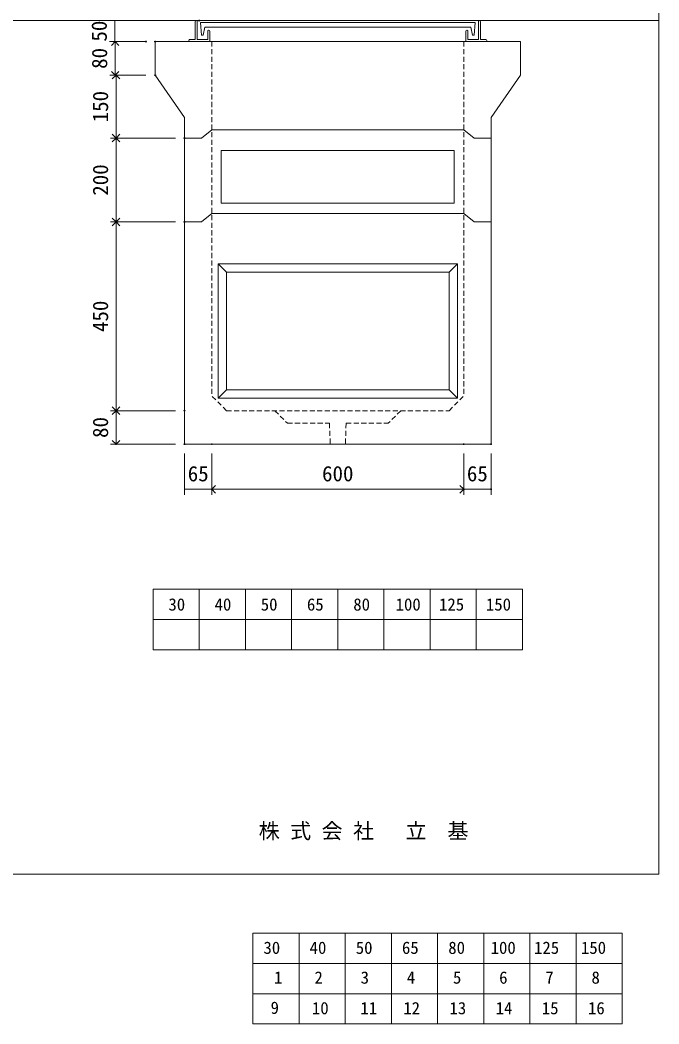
# Model space of a CAD drawing. Units: millimetres, scale not verified. Extents: x -4890 to 18490, y -2316 to 2316.
# Drawn here: x 3368 to 4890, y -2316 to 77 of the extents above; entities that cross this region are included whole.
import ezdxf
from ezdxf.enums import TextEntityAlignment as Align

# ---------------------------------------------------------------- set-up
doc = ezdxf.new("R2010")
doc.units = ezdxf.units.MM
doc.header["$LTSCALE"] = 10
doc.header["$PDMODE"] = 32
doc.header["$PDSIZE"] = 2
doc.linetypes.add('DASHED1', pattern=[1.8, 1.2, -0.6])
doc.linetypes.add('USER2', pattern=[50.8, 31.75, -6.35, 6.35, -6.35])
doc.layers.add('0-1_Defpoints', color=7, linetype='Continuous')
for name, color, linetype, lineweight in [('0-2_waku', 7, 'Continuous', 18), ('0-3_gaikei', 7, 'Continuous', 18), ('0-4_kakure', 7, 'DASHED1', 5), ('0-5_sunpou', 7, 'Continuous', 5), ('0-9_uchigawa', 6, 'Continuous', 18), ('0-B_futa', 3, 'Continuous', 18), ('0-C_GL', 4, 'Continuous', 18), ('0-E_文字１', 7, 'Continuous', 18), ('1-3_uchigawa2', 6, 'USER2', 18), ('1-5_文字２', 7, 'Continuous', 5)]:
    doc.layers.add(name, color=color, linetype=linetype, lineweight=lineweight)
doc.styles.add('ＭＳ ゴシック', font='')
doc.styles.get('ＭＳ ゴシック').set_extended_font_data('MS Gothic')

# ---------------------------------------------------------------- blocks, each defined once
blk = doc.blocks.new('D72')
at = {"layer": '0-1_Defpoints'}
for p in [(5207.33, 1254.36), (5272.33, 1254.36), (5272.33, 1146.89)]:
    blk.add_point(p, dxfattribs=at)
at = {"layer": '0-5_sunpou'}
for p, q in [((5207.33, 1232.36), (5207.33, 1133.89)), ((5272.33, 1232.36), (5272.33, 1133.89)), ((5207.33, 1146.89), (5272.33, 1146.89))]:
    blk.add_line(p, q, dxfattribs=at)
at = {"layer": '0-5_sunpou', "style": 'ＭＳ ゴシック'}
blk.add_text('65', height=36.66, dxfattribs=at).set_placement((5214.83, 1154.89), align=Align.BOTTOM_LEFT)
blk = doc.blocks.new('_Open90')
at = {"layer": '0-5_sunpou'}
blk.add_line((0, 0), (-1, 0), dxfattribs=at)
blk.add_lwpolyline([(-0.5, 0.5), (0, 0), (-0.5, -0.5)], dxfattribs=at)
blk = doc.blocks.new('D73')
at = {"layer": '0-1_Defpoints'}
for p in [(5272.33, 1254.36), (5872.33, 1254.36), (5872.33, 1146.89)]:
    blk.add_point(p, dxfattribs=at)
at = {"layer": '0-5_sunpou'}
for p, q in [((5272.33, 1232.36), (5272.33, 1133.89)), ((5872.33, 1232.36), (5872.33, 1133.89)), ((5290.33, 1146.89), (5854.33, 1146.89))]:
    blk.add_line(p, q, dxfattribs=at)
at = {"layer": '0-5_sunpou', "xscale": 18, "yscale": 18, "rotation": 180}
blk.add_blockref('_Open90', (5272.33, 1146.89), dxfattribs=at)
at = {"layer": '0-5_sunpou', "xscale": 18, "yscale": 18}
blk.add_blockref('_Open90', (5872.33, 1146.89), dxfattribs=at)
at = {"layer": '0-5_sunpou', "style": 'ＭＳ ゴシック'}
blk.add_text('600', height=36.66, dxfattribs=at).set_placement((5534.83, 1154.89), align=Align.BOTTOM_LEFT)
blk = doc.blocks.new('D74')
at = {"layer": '0-1_Defpoints'}
for p in [(5872.33, 1254.36), (5937.33, 1254.36), (5937.33, 1146.89)]:
    blk.add_point(p, dxfattribs=at)
at = {"layer": '0-5_sunpou'}
for p, q in [((5872.33, 1232.36), (5872.33, 1133.89)), ((5937.33, 1232.36), (5937.33, 1133.89)), ((5872.33, 1146.89), (5937.33, 1146.89))]:
    blk.add_line(p, q, dxfattribs=at)
at = {"layer": '0-5_sunpou', "style": 'ＭＳ ゴシック'}
blk.add_text('65', height=36.66, dxfattribs=at).set_placement((5879.83, 1154.89), align=Align.BOTTOM_LEFT)
blk = doc.blocks.new('D75')
at = {"layer": '0-1_Defpoints'}
for p in [(5137.33, 2134.36), (5044.1, 1984.36), (5207.33, 1984.36)]:
    blk.add_point(p, dxfattribs=at)
at = {"layer": '0-5_sunpou'}
for p, q in [((5115.33, 2134.36), (5031.1, 2134.36)), ((5044.1, 2116.36), (5044.1, 2002.36)), ((5185.33, 1984.36), (5031.1, 1984.36))]:
    blk.add_line(p, q, dxfattribs=at)
at = {"layer": '0-5_sunpou', "xscale": 18, "yscale": 18}
for p, rotation in [((5044.1, 2134.36), 90), ((5044.1, 1984.36), 270)]:
    blk.add_blockref('_Open90', p, dxfattribs=dict(at, rotation=rotation))
at = {"layer": '0-5_sunpou', "style": 'ＭＳ ゴシック'}
blk.add_text('150', height=36.66, rotation=90, dxfattribs=at).set_placement((5036.1, 2021.86), align=Align.BOTTOM_LEFT)
blk = doc.blocks.new('D76')
at = {"layer": '0-1_Defpoints'}
for p in [(5207.33, 1984.36), (5044.1, 1784.36), (5207.33, 1784.36)]:
    blk.add_point(p, dxfattribs=at)
at = {"layer": '0-5_sunpou'}
for p, q in [((5185.33, 1984.36), (5031.1, 1984.36)), ((5044.1, 1966.36), (5044.1, 1802.36)), ((5185.33, 1784.36), (5031.1, 1784.36))]:
    blk.add_line(p, q, dxfattribs=at)
at = {"layer": '0-5_sunpou', "xscale": 18, "yscale": 18}
for p, rotation in [((5044.1, 1984.36), 90), ((5044.1, 1784.36), 270)]:
    blk.add_blockref('_Open90', p, dxfattribs=dict(at, rotation=rotation))
at = {"layer": '0-5_sunpou', "style": 'ＭＳ ゴシック'}
blk.add_text('200', height=36.66, rotation=90, dxfattribs=at).set_placement((5036.1, 1846.86), align=Align.BOTTOM_LEFT)
blk = doc.blocks.new('D77')
at = {"layer": '0-1_Defpoints'}
for p in [(5115.33, 2214.36), (5041.9, 2134.36), (5137.33, 2134.36)]:
    blk.add_point(p, dxfattribs=at)
at = {"layer": '0-5_sunpou'}
for p, q in [((5093.33, 2214.36), (5028.9, 2214.36)), ((5041.9, 2196.36), (5041.9, 2152.36)), ((5115.33, 2134.36), (5028.9, 2134.36))]:
    blk.add_line(p, q, dxfattribs=at)
at = {"layer": '0-5_sunpou', "xscale": 18, "yscale": 18}
for p, rotation in [((5041.9, 2214.36), 90), ((5041.9, 2134.36), 270)]:
    blk.add_blockref('_Open90', p, dxfattribs=dict(at, rotation=rotation))
at = {"layer": '0-5_sunpou', "style": 'ＭＳ ゴシック'}
blk.add_text('80', height=36.66, rotation=90, dxfattribs=at).set_placement((5033.9, 2149.36), align=Align.BOTTOM_LEFT)
blk = doc.blocks.new('D78')
at = {"layer": '0-1_Defpoints'}
for p in [(5207.33, 1784.36), (5044.1, 1334.36), (5207.33, 1334.36)]:
    blk.add_point(p, dxfattribs=at)
at = {"layer": '0-5_sunpou'}
for p, q in [((5185.33, 1784.36), (5031.1, 1784.36)), ((5044.1, 1766.36), (5044.1, 1352.36)), ((5185.33, 1334.36), (5031.1, 1334.36))]:
    blk.add_line(p, q, dxfattribs=at)
at = {"layer": '0-5_sunpou', "xscale": 18, "yscale": 18}
for p, rotation in [((5044.1, 1784.36), 90), ((5044.1, 1334.36), 270)]:
    blk.add_blockref('_Open90', p, dxfattribs=dict(at, rotation=rotation))
at = {"layer": '0-5_sunpou', "style": 'ＭＳ ゴシック'}
blk.add_text('450', height=36.66, rotation=90, dxfattribs=at).set_placement((5036.1, 1521.86), align=Align.BOTTOM_LEFT)
blk = doc.blocks.new('D79')
at = {"layer": '0-1_Defpoints'}
for p in [(5207.33, 1334.36), (5044.1, 1254.36), (5207.33, 1254.36)]:
    blk.add_point(p, dxfattribs=at)
at = {"layer": '0-5_sunpou'}
for p, q in [((5185.33, 1334.36), (5031.1, 1334.36)), ((5044.1, 1316.36), (5044.1, 1272.36)), ((5185.33, 1254.36), (5031.1, 1254.36))]:
    blk.add_line(p, q, dxfattribs=at)
at = {"layer": '0-5_sunpou', "xscale": 18, "yscale": 18}
for p, rotation in [((5044.1, 1334.36), 90), ((5044.1, 1254.36), 270)]:
    blk.add_blockref('_Open90', p, dxfattribs=dict(at, rotation=rotation))
at = {"layer": '0-5_sunpou', "style": 'ＭＳ ゴシック'}
blk.add_text('80', height=36.66, rotation=90, dxfattribs=at).set_placement((5036.1, 1269.36), align=Align.BOTTOM_LEFT)
blk = doc.blocks.new('D47')
at = {"layer": '0-1_Defpoints'}
for p in [(5242.33, 2264.36), (5041.03, 2214.36), (5137.33, 2214.36)]:
    blk.add_point(p, dxfattribs=at)
at = {"layer": '0-5_sunpou'}
for p, q in [((5220.33, 2264.36), (5028.03, 2264.36)), ((5041.03, 2264.36), (5041.03, 2214.36)), ((5115.33, 2214.36), (5028.03, 2214.36))]:
    blk.add_line(p, q, dxfattribs=at)
at = {"layer": '0-5_sunpou', "style": 'ＭＳ ゴシック'}
blk.add_text('50', height=36.66, rotation=90, dxfattribs=at).set_placement((5033.03, 2214.36), align=Align.BOTTOM_LEFT)

msp = doc.modelspace()

# ---------------------------------------------------------------- linework, layer by layer
at = {"layer": '0-2_waku'}
for p, q in [((4890, 2316.07), (4890, -1958.93)), ((3685.01, -1279.93), (3685.01, -1423.93)), ((3685.01, -1279.93), (3685.01, -1423.93)), ((3685.01, -1279.93), (3685.01, -1423.93)), ((3685.01, -1279.93), (3685.01, -1423.93)), ((3685.01, -1279.93), (4565.01, -1279.93)), ((3795.01, -1279.93), (3795.01, -1423.93)), ((3905.01, -1279.93), (3905.01, -1423.93)), ((3905.01, -1279.93), (3905.01, -1423.93)), ((4015.01, -1279.93), (4015.01, -1423.93)), ((4125.01, -1279.93), (4125.01, -1423.93)), ((4235.01, -1279.93), (4235.01, -1423.93)), ((4345.01, -1279.93), (4345.01, -1423.93)), ((4455.01, -1279.93), (4455.01, -1423.93)), ((4565.01, -1279.93), (4565.01, -1423.93)), ((3685.01, -1351.93), (4565.01, -1351.93)), ((3685.01, -1423.93), (4565.01, -1423.93)), ((-1230, -1958.93), (4890, -1958.93)), ((-1230, -1958.93), (4890, -1958.93))]:
    msp.add_line(p, q, dxfattribs=at)
msp.add_lwpolyline([(-1230, 2316.07), (4890, 2316.07), (4890, -1958.93)], dxfattribs=at)
at = {"layer": '0-3_gaikei'}
for p, q in [((3690.01, 26.07), (3690.01, -53.93)), ((3690.01, 26.07), (4560.01, 26.07)), ((4560.01, 26.07), (4450.01, 26.07)), ((4560.01, 26.07), (4450.01, 26.07)), ((4560.01, 26.07), (4560.01, -53.93)), ((3760.01, -154.93), (3690.01, -53.93)), ((4490.01, -154.93), (4560.01, -53.93)), ((3760.01, -933.93), (3760.01, -154.93)), ((4490.01, -933.93), (4490.01, -154.93)), ((3800.01, -203.93), (3825.01, -183.93)), ((3800.01, -203.93), (3825.01, -183.93)), ((3825.01, -183.93), (4425.01, -183.93)), ((3825.01, -183.93), (4425.01, -183.93)), ((4425.01, -183.93), (4450.01, -203.93)), ((4425.01, -183.93), (4450.01, -203.93)), ((3760.01, -203.93), (3800.01, -203.93)), ((3760.01, -203.93), (3800.01, -203.93)), ((3760.01, -203.93), (3800.01, -203.93)), ((3760.01, -203.93), (3800.01, -203.93)), ((3760.01, -203.93), (3800.01, -203.93)), ((3760.01, -203.93), (3800.01, -203.93)), ((4490.01, -203.93), (4450.01, -203.93)), ((4490.01, -203.93), (4450.01, -203.93)), ((4490.01, -203.93), (4450.01, -203.93)), ((4490.01, -203.93), (4450.01, -203.93)), ((3760.01, -403.93), (3800.01, -403.93)), ((3760.01, -403.93), (3800.01, -403.93)), ((3760.01, -403.93), (3800.01, -403.93)), ((3800.01, -403.93), (3825.01, -383.93)), ((3825.01, -383.93), (4425.01, -383.93)), ((4425.01, -383.93), (4450.01, -403.93)), ((4490.01, -403.93), (4450.01, -403.93)), ((4490.01, -403.93), (4450.01, -403.93)), ((3760.01, -933.93), (4490.01, -933.93)), ((3760.01, -933.93), (4490.01, -933.93))]:
    msp.add_line(p, q, dxfattribs=at)
for points in [[(4450.01, -203.93), (4490.01, -203.93), (4450.01, -203.93)], [(4450.01, -203.93), (4490.01, -203.93), (4450.01, -203.93)], [(4450.01, -203.93), (4490.01, -203.93), (4450.01, -203.93)], [(4450.01, -203.93), (4490.01, -203.93), (4450.01, -203.93)], [(4450.01, -403.93), (4490.01, -403.93), (4450.01, -403.93)], [(4450.01, -403.93), (4490.01, -403.93), (4450.01, -403.93)]]:
    msp.add_lwpolyline(points, dxfattribs=at)
at = {"layer": '0-4_kakure'}
for p, q in [((3825.01, 26.07), (3825.01, -818.93)), ((4425.01, 26.07), (4425.01, -818.93)), ((3860.01, -853.93), (3825.01, -818.93)), ((4390.01, -853.93), (4425.01, -818.93)), ((3860.01, -853.93), (4390.01, -853.93)), ((3975.01, -853.93), (4005.01, -883.93)), ((4275.01, -853.93), (4245.01, -883.93)), ((4145.01, -883.93), (4143.01, -933.93)), ((4145.01, -883.93), (4245.01, -883.93))]:
    msp.add_line(p, q, dxfattribs=at)
msp.add_lwpolyline([(4005.01, -883.93), (4105.01, -883.93), (4107.01, -933.93)], dxfattribs=at)
at = {"layer": '0-9_uchigawa'}
for p, q in [((3840.01, -503.93), (3840.01, -823.93)), ((3840.01, -503.93), (4410.01, -503.93)), ((3840.01, -503.93), (3860.01, -523.93)), ((3860.01, -523.93), (3860.01, -803.93)), ((3860.01, -523.93), (3860.01, -803.93)), ((3860.01, -523.93), (4390.01, -523.93)), ((4390.01, -523.93), (4410.01, -503.93)), ((4390.01, -523.93), (4390.01, -803.93)), ((4390.01, -523.93), (4390.01, -803.93)), ((4410.01, -503.93), (4410.01, -823.93)), ((3840.01, -823.93), (3860.01, -803.93)), ((3860.01, -803.93), (4125.01, -803.93)), ((4125.01, -803.93), (4390.01, -803.93)), ((4410.01, -823.93), (4390.01, -803.93)), ((3840.01, -823.93), (4125.01, -823.93)), ((4125.01, -823.93), (4410.01, -823.93))]:
    msp.add_line(p, q, dxfattribs=at)
at = {"layer": '0-B_futa'}
for p, q in [((3785.01, 74.07), (3785.01, 31.07)), ((3787.01, 76.07), (3790.01, 76.07)), ((3790.01, 76.07), (3790.01, 31.07)), ((4460.02, 76.07), (4460.02, 31.07)), ((4460.02, 76.07), (4463.02, 76.07)), ((4465.02, 74.07), (4465.02, 31.07)), ((3797.83, 71.57), (4452.16, 71.57)), ((3797.83, 71.57), (3800.32, 41.57)), ((3808.35, 60.57), (3804.03, 41.57)), ((3808.35, 60.57), (4441.68, 60.57)), ((3815.01, 51.07), (3815.01, 31.07)), ((3817.01, 53.07), (3818.01, 53.07)), ((3820.01, 51.07), (3820.01, 26.07)), ((4430.02, 51.07), (4430.02, 26.07)), ((4433.02, 53.07), (4432.02, 53.07)), ((4435.02, 51.07), (4435.02, 31.07)), ((4441.68, 60.57), (4446, 41.57)), ((4452.16, 71.57), (4449.91, 41.57)), ((3770.01, 29.07), (3770.01, 28.07)), ((3772.01, 31.07), (3785.01, 31.07)), ((3820.01, 26.07), (3772.01, 26.07)), ((3790.01, 31.07), (3815.01, 31.07)), ((3800.32, 41.57), (3804.03, 41.57)), ((4430.02, 26.07), (4478.02, 26.07)), ((4460.02, 31.07), (4435.02, 31.07)), ((4449.91, 41.57), (4446, 41.57)), ((4478.02, 31.07), (4465.02, 31.07)), ((4480.02, 29.07), (4480.02, 28.07))]:
    msp.add_line(p, q, dxfattribs=at)
for centre, start, end in [((3787.01, 74.07), 90, 180), ((4463.02, 74.07), 0, 90), ((3817.01, 51.07), 90, 180), ((3818.01, 51.07), 0, 90), ((4432.02, 51.07), 90, 180), ((4433.02, 51.07), 0, 90), ((3772.01, 29.07), 90, 180), ((3772.01, 28.07), 180, 270), ((4478.02, 29.07), 0, 90), ((4478.02, 28.07), 270, 0)]:
    msp.add_arc(centre, 2, start, end, dxfattribs=at)
at = {"layer": '0-C_GL'}
msp.add_line((-1230, 76.07), (4890, 76.07), dxfattribs=at)
at = {"layer": '1-3_uchigawa2'}
for p in [(3847.51, -233.93), (4402.51, -233.93)]:
    msp.add_line(p, (4125.01, -233.93), dxfattribs=at)
for points in [[(3847.51, -233.93), (3847.51, -358.93), (4125.01, -358.93)], [(4402.51, -233.93), (4402.51, -358.93), (4125.01, -358.93)]]:
    msp.add_lwpolyline(points, dxfattribs=at)
at = {"layer": '1-5_文字２'}
for p, q in [((3922.68, -2100.14), (3922.68, -2244.14)), ((3922.68, -2100.14), (3922.68, -2244.14)), ((3922.68, -2100.14), (3922.68, -2244.14)), ((3922.68, -2100.14), (3922.68, -2244.14)), ((3922.68, -2100.14), (4802.68, -2100.14)), ((3922.68, -2100.14), (3922.68, -2244.14)), ((3922.68, -2100.14), (3922.68, -2244.14)), ((3922.68, -2100.14), (3922.68, -2244.14)), ((3922.68, -2100.14), (3922.68, -2244.14)), ((3922.68, -2100.14), (4802.68, -2100.14)), ((4032.68, -2100.14), (4032.68, -2244.14)), ((4032.68, -2100.14), (4032.68, -2244.14)), ((4142.68, -2100.14), (4142.68, -2244.14)), ((4142.68, -2100.14), (4142.68, -2244.14)), ((4142.68, -2100.14), (4142.68, -2244.14)), ((4142.68, -2100.14), (4142.68, -2244.14)), ((4252.68, -2100.14), (4252.68, -2244.14)), ((4252.68, -2100.14), (4252.68, -2244.14)), ((4362.68, -2100.14), (4362.68, -2244.14)), ((4362.68, -2100.14), (4362.68, -2244.14)), ((4472.68, -2100.14), (4472.68, -2244.14)), ((4472.68, -2100.14), (4472.68, -2244.14)), ((4582.68, -2100.14), (4582.68, -2244.14)), ((4582.68, -2100.14), (4582.68, -2244.14)), ((4692.68, -2100.14), (4692.68, -2244.14)), ((4692.68, -2100.14), (4692.68, -2244.14)), ((4802.68, -2100.14), (4802.68, -2244.14)), ((4802.68, -2100.14), (4802.68, -2244.14)), ((3922.68, -2172.14), (4802.68, -2172.14)), ((3922.68, -2172.14), (4802.68, -2172.14)), ((3922.68, -2244.14), (4802.68, -2244.14)), ((3922.68, -2244.14), (4802.68, -2244.14)), ((3922.68, -2244.14), (3922.68, -2316.14)), ((3922.68, -2244.14), (3922.68, -2316.14)), ((3922.68, -2244.14), (3922.68, -2316.14)), ((3922.68, -2244.14), (3922.68, -2316.14)), ((3922.68, -2244.14), (4802.68, -2244.14)), ((3922.68, -2244.14), (3922.68, -2316.14)), ((3922.68, -2244.14), (3922.68, -2316.14)), ((3922.68, -2244.14), (3922.68, -2316.14)), ((3922.68, -2244.14), (3922.68, -2316.14)), ((3922.68, -2244.14), (4802.68, -2244.14)), ((4032.68, -2244.14), (4032.68, -2316.14)), ((4032.68, -2244.14), (4032.68, -2316.14)), ((4142.68, -2244.14), (4142.68, -2316.14)), ((4142.68, -2244.14), (4142.68, -2316.14)), ((4142.68, -2244.14), (4142.68, -2316.14)), ((4142.68, -2244.14), (4142.68, -2316.14)), ((4252.68, -2244.14), (4252.68, -2316.14)), ((4252.68, -2244.14), (4252.68, -2316.14)), ((4362.68, -2244.14), (4362.68, -2316.14)), ((4362.68, -2244.14), (4362.68, -2316.14)), ((4472.68, -2244.14), (4472.68, -2316.14)), ((4472.68, -2244.14), (4472.68, -2316.14)), ((4582.68, -2244.14), (4582.68, -2316.14)), ((4582.68, -2244.14), (4582.68, -2316.14)), ((4692.68, -2244.14), (4692.68, -2316.14)), ((4692.68, -2244.14), (4692.68, -2316.14)), ((4802.68, -2244.14), (4802.68, -2316.14)), ((4802.68, -2244.14), (4802.68, -2316.14)), ((3922.68, -2316.14), (4802.68, -2316.14)), ((3922.68, -2316.14), (4802.68, -2316.14))]:
    msp.add_line(p, q, dxfattribs=at)

# ---------------------------------------------------------------- block references
at = {"layer": '0-5_sunpou'}
for name in ['D47', 'D77', 'D75', 'D76', 'D78', 'D79', 'D72', 'D73', 'D74']:
    msp.add_blockref(name, (-1447.32, -2188.29), dxfattribs=at)

# ---------------------------------------------------------------- texts
at = {"layer": '0-E_文字１', "style": 'ＭＳ ゴシック'}
for s, height, p in [('30', 29.33, (3721.46, -1339.44)), ('40', 29.33, (3831.46, -1339.44)), ('50', 29.33, (3941.46, -1339.44)), ('65', 29.33, (4051.46, -1339.44)), ('80', 29.33, (4161.87, -1339.44)), ('100', 29.33, (4262.74, -1339.44)), ('125', 29.33, (4366.13, -1339.44)), ('150', 29.33, (4477.89, -1339.44)), ('株 式 会 社 \u3000立\u3000基', 36.66, (3936.53, -1885.29))]:
    msp.add_text(s, height=height, dxfattribs=at).set_placement(p, align=Align.BOTTOM_LEFT)
at = {"layer": '1-5_文字２', "style": 'ＭＳ ゴシック'}
for s, p in [('30', (3947.83, -2157.96)), ('30', (3947.83, -2157.96)), ('40', (4057.83, -2157.96)), ('40', (4057.83, -2157.96)), ('50', (4167.83, -2157.96)), ('50', (4167.83, -2157.96)), ('65', (4277.83, -2157.96)), ('65', (4277.83, -2157.96)), ('80', (4388.24, -2157.96)), ('80', (4388.24, -2157.96)), ('100', (4489.11, -2157.96)), ('100', (4489.11, -2157.96)), ('125', (4592.5, -2157.96)), ('125', (4592.5, -2157.96)), ('150', (4704.26, -2157.96)), ('150', (4704.26, -2157.96)), ('1', (3972.98, -2229)), ('2', (4069.41, -2229)), ('3', (4179.41, -2229)), ('4', (4289.41, -2229)), ('5', (4399.41, -2229)), ('6', (4509.41, -2229)), ('7', (4619.41, -2229)), ('8', (4729.41, -2229)), ('9', (3964.91, -2301)), ('10', (4063.33, -2301.96)), ('11', (4178.82, -2301.96)), ('12', (4281.03, -2301.96)), ('13', (4391.03, -2301.96)), ('14', (4501.03, -2301.96)), ('15', (4611.03, -2301.96)), ('16', (4721.03, -2301.96))]:
    msp.add_text(s, height=29.33, dxfattribs=at).set_placement(p, align=Align.BOTTOM_LEFT)

doc.saveas('drawing.dxf')
